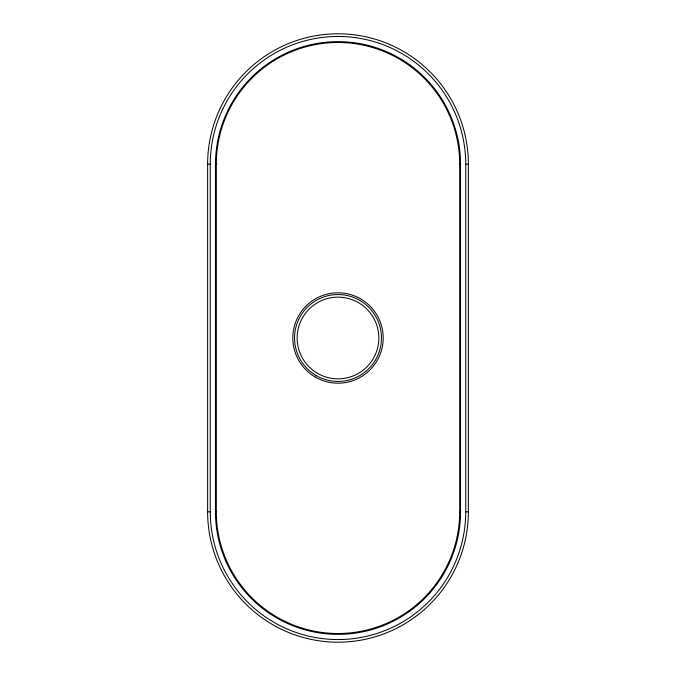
<?xml version="1.0" encoding="UTF-8"?>
<svg xmlns="http://www.w3.org/2000/svg" width="676" height="676" viewBox="0 0 676 676"><rect width="100%" height="100%" fill="white"/><g stroke="black" fill="none" stroke-linecap="round" stroke-linejoin="round"><path stroke-width="1.01" d="M207.642 164.175L210.236 164.175L210.236 511.825L207.642 511.825L207.625 164.175A130.375 130.375 0 0 1 338 33.8A130.375 130.375 0 0 1 468.375 164.175L468.375 511.825A130.375 130.375 0 0 1 338 642.2A130.375 130.375 0 0 1 207.625 511.825M215.5 164.175A122.517 122.517 0 0 1 338.017 41.65A122.517 122.517 0 0 1 460.533 164.175L460.55 511.825A122.517 122.517 0 0 1 337.983 634.35A122.517 122.517 0 0 1 215.467 511.825L215.45 164.175L216.303 164.175A121.68 121.68 0 0 1 338 42.495A121.68 121.68 0 0 1 459.68 164.175L459.68 511.825A121.68 121.68 0 0 1 338 633.505A121.68 121.68 0 0 1 216.32 511.825L216.32 164.175M459.697 164.175L460.55 164.175M468.358 164.175L465.764 164.175L465.764 511.825L468.358 511.825M215.45 511.825L216.303 511.825M459.697 511.825L460.55 511.825M210.278 164.175A127.722 127.722 0 0 1 338 36.453A127.722 127.722 0 0 1 465.722 164.175M465.722 511.825A127.722 127.722 0 0 1 338 639.547A127.722 127.722 0 0 1 210.278 511.825M316.275 375.636A43.458 43.458 0 0 0 381.458 338A43.458 43.458 0 0 0 316.275 300.364A43.458 43.458 0 0 0 316.275 375.636M317.576 373.372A40.847 40.847 0 0 0 378.847 338A40.847 40.847 0 0 0 317.576 302.62A40.847 40.847 0 0 0 317.576 373.372M315.405 377.14A45.199 45.199 0 0 0 383.199 338A45.199 45.199 0 0 0 315.405 298.86A45.199 45.199 0 0 0 315.405 377.14"/></g></svg>
